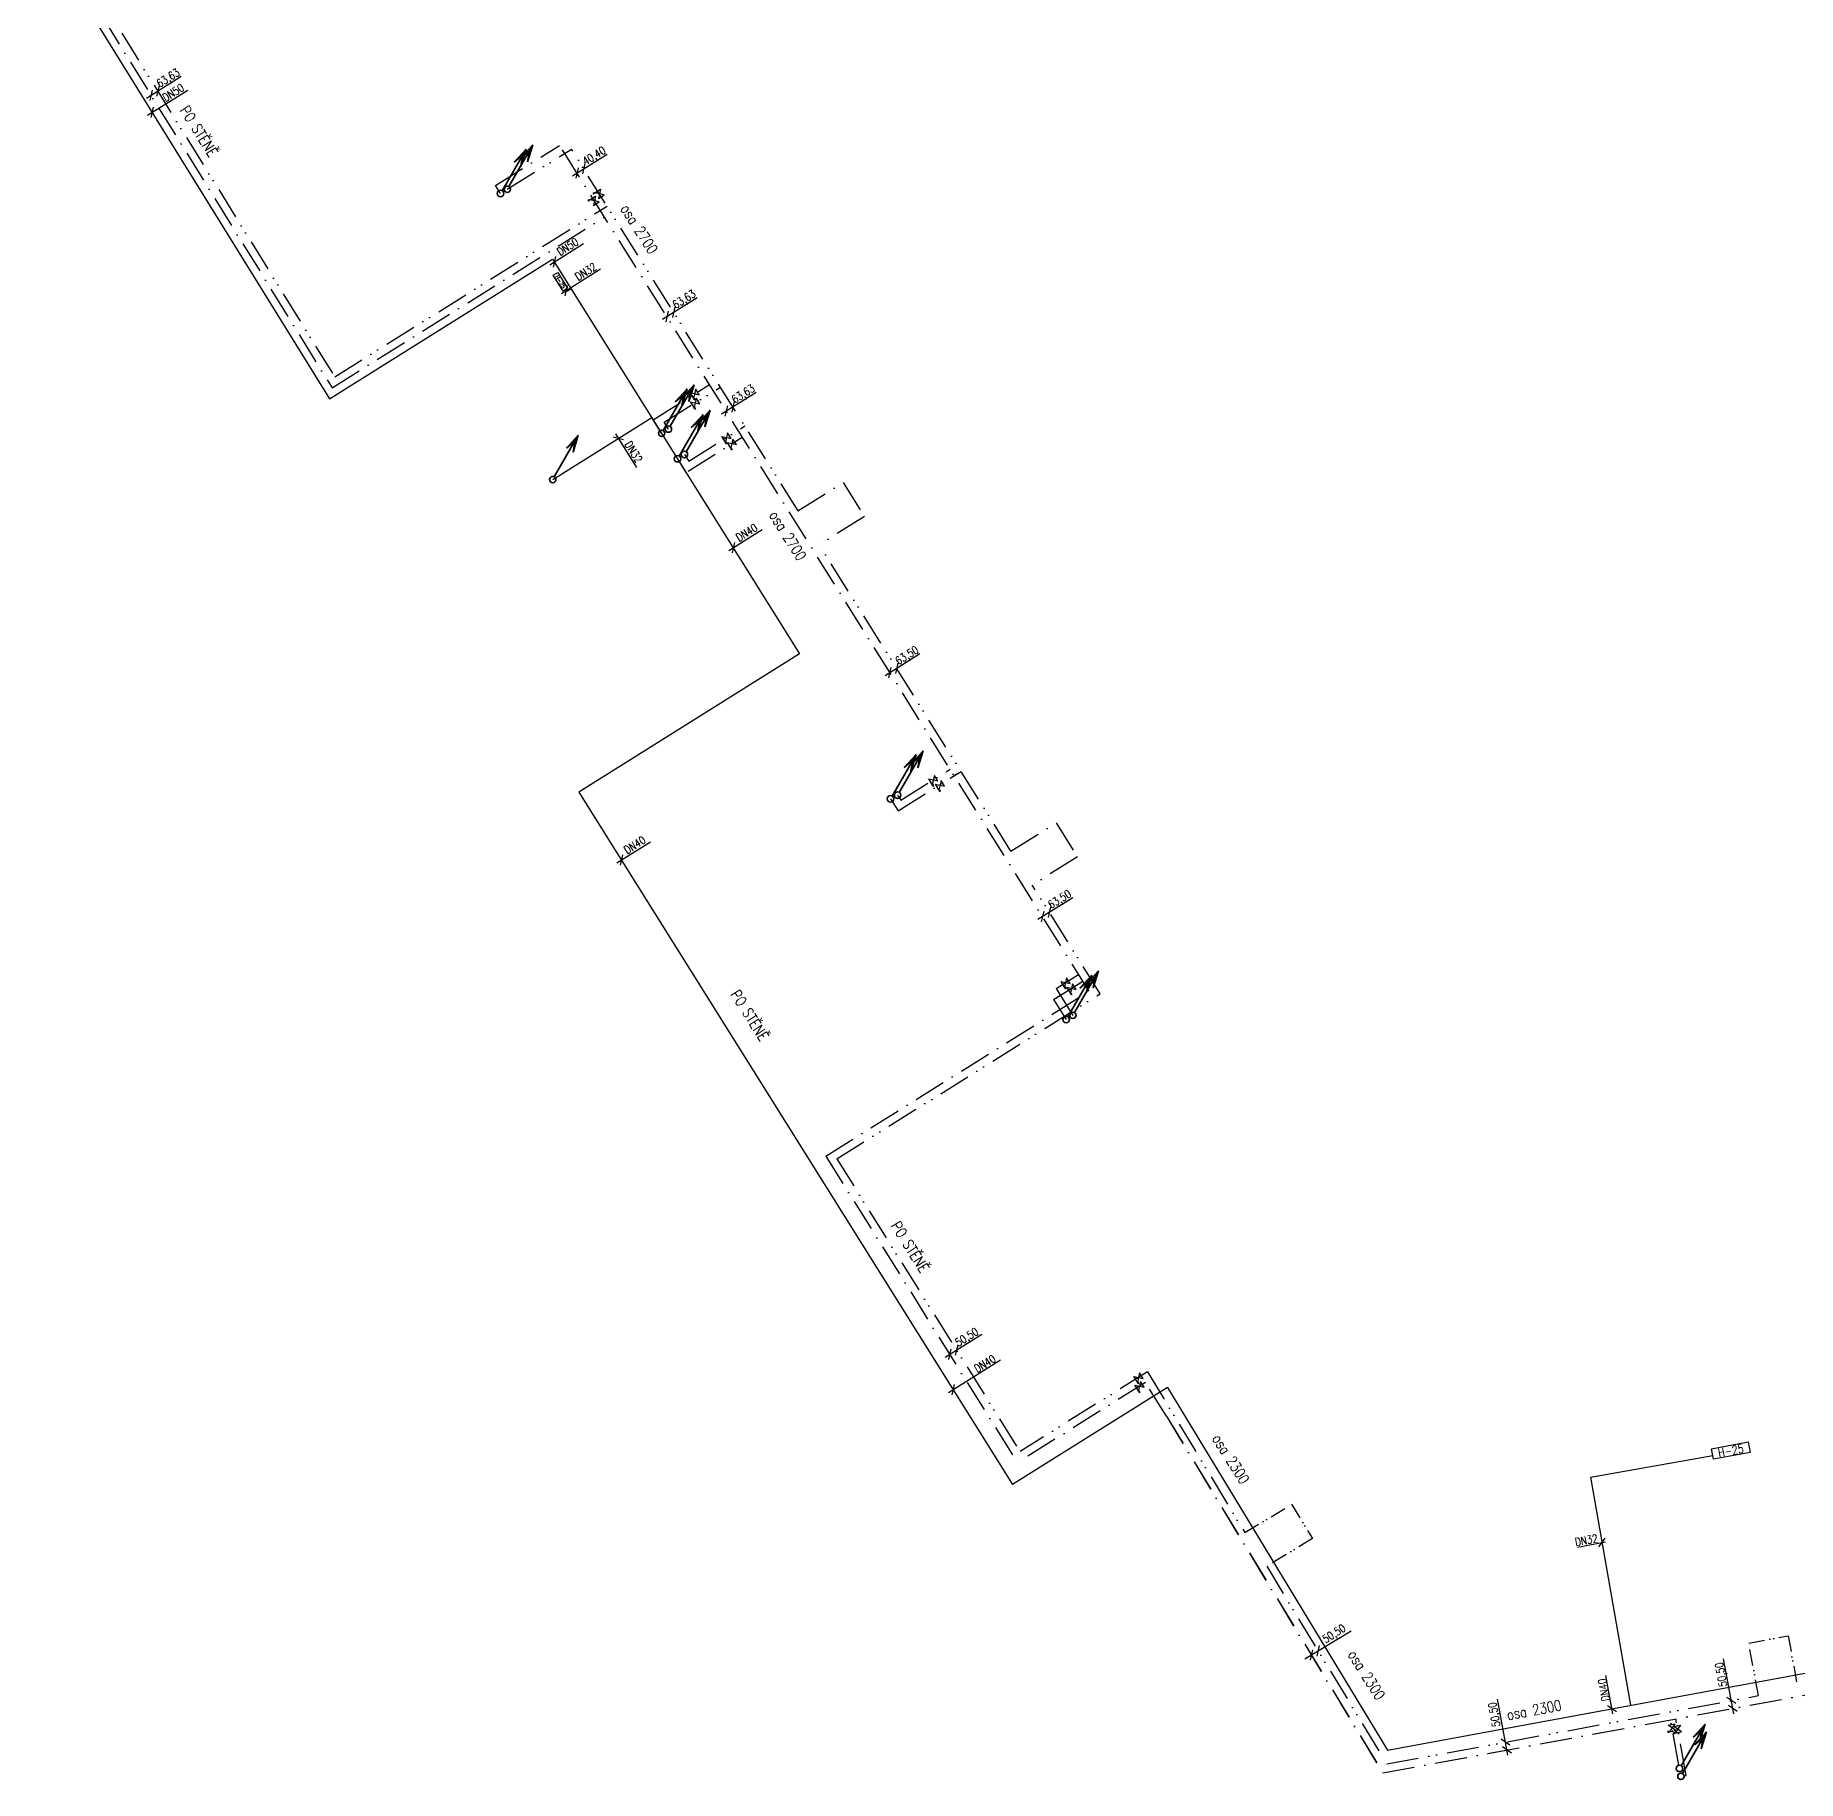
# Model space of a CAD drawing. Header units: millimetres. Extents: x -38754 to 301914, y 6036 to 85154.
# Drawn here: x -31727 to 1319, y 6036 to 38748 of the extents above; entities that cross this region are included whole.
import ezdxf
from ezdxf.enums import TextEntityAlignment as Align

# ---------------------------------------------------------------- set-up
doc = ezdxf.new("R2010")
doc.units = ezdxf.units.MM
doc.linetypes.add('STUDENA2', pattern=[10, 6, -2, 0, -2])
doc.linetypes.add('TEPLA2', pattern=[11.5, 6, -2, 0, -1.5, 0, -2])
for name, color, linetype in [('P1_V722_POZARNI', 5, 'HYDRANT'), ('ZT-V_TEPLA', 5, 'TEPLA2'), ('ZT_ARMAT', 5, 'Continuous'), ('ZT_HYDR', 5, 'Continuous'), ('ZT_V_STU', 5, 'STUDENA2'), ('ZT_VKOTY', 5, 'Continuous'), ('ZT_VPOPIS', 5, 'Continuous')]:
    doc.layers.add(name, color=color, linetype=linetype)
doc.layers.add('ZT_STOUP', color=5, linetype='Continuous', lineweight=35)
doc.styles.add('CARY', font='simplex.shx', dxfattribs={"height": 1.5})
doc.styles.add('POPIS_KANALIZACE', font='romans.shx', dxfattribs={"width": 0.8, "height": 400})
doc.styles.add('TECH100', font='SIMPLEX.shx', dxfattribs={"width": 0.8, "height": 200})
doc.linetypes.add('HYDRANT', pattern='A,8,-1.5,["H",CARY,S=1,R=0,X=0,Y=-0.7],-2.8', length=12.3)

# ---------------------------------------------------------------- blocks, each defined once
blk = doc.blocks.new('stoup')
at = {"layer": 'ZT_STOUP'}
for p, q in [((65972, -6610), (66723, -5311)), ((66723, -5311), (66349, -5717)), ((66349, -5717), (66618, -5493)), ((66723, -5311), (66558, -5837)), ((66558, -5837), (66618, -5493))]:
    blk.add_line(p, q, dxfattribs=at)
blk.add_circle((65922, -6696), 100, dxfattribs=at)
blk = doc.blocks.new('VENTIL-O')
at = {"layer": 'ZT_ARMAT'}
for p, q in [((-125, -125), (-125, 125)), ((125, 125), (-125, -125)), ((-125, 125), (125, -125)), ((125, -125), (125, 125)), ((89, -168), (161, -168)), ((125, -125), (125, -212))]:
    blk.add_line(p, q, dxfattribs=at)
for p in [(-125, 0), (125, 0)]:
    blk.add_point(p, dxfattribs=at)

msp = doc.modelspace()

# ---------------------------------------------------------------- linework, layer by layer
at = {"layer": 'P1_V722_POZARNI', "ltscale": 100}
for p, q in [((-31727, 40837), (-26209, 31932)), ((-26209, 31932), (-22027, 34551)), ((-22027, 34551), (-17396, 27157)), ((-21787, 33980), (-21764, 33943)), ((-21764, 33943), (-21679, 33996)), ((-22024, 30420), (-20168, 31583)), ((-17396, 27157), (-21536, 24564)), ((-21536, 24564), (-13406, 11585)), ((-10497, 13407), (-13406, 11585)), ((-10497, 13407), (-6371, 6611)), ((-2567, 11724), (-275, 12133)), ((-2567, 11724), (-1816, 7450)), ((-6371, 6611), (13022, 10180))]:
    msp.add_line(p, q, dxfattribs=at)
at = {"layer": 'ZT-V_TEPLA', "ltscale": 100}
for p, q in [((-31317, 40744), (-26113, 32346)), ((-22877, 35861), (-21673, 36616)), ((-22877, 35861), (-21846, 36508)), ((-18597, 31702), (-21675, 36615)), ((-18597, 31702), (-21675, 36615)), ((-26113, 32346), (-21005, 35546)), ((-19935, 31494), (-18881, 32155)), ((-19935, 31494), (-18933, 32122)), ((-19856, 31367), (-19935, 31494)), ((-19856, 31367), (-19935, 31494)), ((-19476, 30764), (-18421, 31425)), ((-17425, 29834), (-18595, 31703)), ((-17425, 29834), (-18595, 31703)), ((-19476, 30764), (-18550, 31344)), ((-19556, 30892), (-19476, 30764)), ((-19556, 30892), (-19476, 30764)), ((-17427, 29833), (-16580, 30364)), ((-17427, 29833), (-16580, 30364)), ((-16580, 30364), (-16182, 29728)), ((-16580, 30364), (-16182, 29728)), ((-16182, 29728), (-17029, 29198)), ((-16182, 29728), (-17029, 29198)), ((-13433, 23456), (-17027, 29198)), ((-13433, 23456), (-17027, 29198)), ((-15551, 24214), (-14370, 24953)), ((-15551, 24214), (-14449, 24904)), ((-15692, 24438), (-15551, 24214)), ((-15692, 24438), (-15551, 24214)), ((-13433, 23456), (-12585, 23987)), ((-13433, 23456), (-12585, 23987)), ((-12585, 23987), (-12187, 23351)), ((-12585, 23987), (-12187, 23351)), ((-12187, 23351), (-13034, 22821)), ((-12187, 23351), (-13034, 22821)), ((-11760, 20785), (-13034, 22821)), ((-11760, 20785), (-13034, 22821)), ((-12634, 20677), (-11957, 21101)), ((-12594, 20702), (-11957, 21101)), ((-16700, 17691), (-11760, 20785)), ((-16700, 17691), (-11760, 20785)), ((-12634, 20677), (-12399, 20300)), ((-16700, 17691), (-13263, 12205)), ((-16700, 17691), (-13263, 12205)), ((-10875, 13701), (-13263, 12205)), ((-10875, 13701), (-13263, 12205)), ((-10875, 13701), (-9047, 10686)), ((-10875, 13701), (-9047, 10686)), ((-8638, 10056), (-6388, 6350)), ((-8638, 10056), (-6388, 6350)), ((-6388, 6350), (581, 7632)), ((-6388, 6350), (581, 7632)), ((-910, 6325), (-1095, 7334)), ((-910, 6325), (-1094, 7324))]:
    msp.add_line(p, q, dxfattribs=at)
at = {"layer": 'ZT-V_TEPLA', "ltscale": 50}
for points in [[(-9047, 10686), (-8171, 11217), (-7782, 10576), (-8638, 10056)], [(-9047, 10686), (-8171, 11217), (-7782, 10576), (-8638, 10056)], [(581, 7632), (400, 8616), (1138, 8751), (1319, 7768)], [(581, 7632), (400, 8616), (1138, 8751), (1319, 7768)]]:
    msp.add_lwpolyline(points, dxfattribs=at)
at = {"layer": 'ZT_HYDR'}
for points in [[(-21931, 34303), (-21745, 34007), (-21830, 33954), (-22016, 34250)], [(-21931, 34303), (-21745, 34007), (-21830, 33954), (-22016, 34250)], [(-299, 12258), (390, 12385), (426, 12188), (-262, 12062)], [(-299, 12258), (390, 12385), (426, 12188), (-262, 12062)]]:
    msp.add_lwpolyline(points, close=True, dxfattribs=at)
at = {"layer": 'ZT_V_STU', "ltscale": 100}
for p, q in [((-31522, 40791), (-26161, 32139)), ((-23098, 35931), (-21895, 36684)), ((-11966, 20833), (-21895, 36684)), ((-23004, 35782), (-23098, 35931)), ((-26161, 32139), (-21055, 35343)), ((-20142, 31542), (-19088, 32203)), ((-19983, 31288), (-20142, 31542)), ((-19487, 30580), (-18471, 31217)), ((-19686, 30810), (-19527, 30556)), ((-15499, 24410), (-14571, 24991)), ((-15559, 24507), (-15499, 24410)), ((-16906, 17739), (-11966, 20833)), ((-12587, 20883), (-12164, 21148)), ((-12587, 20883), (-12272, 20380)), ((-16906, 17739), (-13311, 11998)), ((-10913, 13500), (-13311, 11998)), ((-10516, 12866), (-10913, 13500)), ((-10519, 12869), (-6463, 6183)), ((-10518, 12870), (-6461, 6184)), ((-6463, 6183), (18903, 10851)), ((-6461, 6184), (18903, 10851)), ((-773, 6136), (-968, 7195)), ((-813, 6129), (-773, 6136)), ((-813, 6129), (-773, 6136))]:
    msp.add_line(p, q, dxfattribs=at)
at = {"layer": 'ZT_VKOTY'}
for p, q in [((-29641, 37571), (-28990, 37979)), ((-29623, 37252), (-28866, 37720)), ((-29534, 37721), (-29578, 37527)), ((-29406, 37801), (-29451, 37606)), ((-29516, 37402), (-29561, 37207)), ((-21655, 36112), (-21004, 36520)), ((-21548, 36263), (-21593, 36068)), ((-21421, 36343), (-21465, 36148)), ((-22081, 34448), (-21451, 34843)), ((-21973, 34599), (-22018, 34404)), ((-21862, 33911), (-21127, 34371)), ((-21755, 34061), (-21799, 33866)), ((-19968, 33425), (-19317, 33832)), ((-19860, 33575), (-19905, 33380)), ((-19733, 33655), (-19778, 33460)), ((-18858, 31651), (-18208, 32059)), ((-18751, 31801), (-18796, 31607)), ((-18624, 31881), (-18669, 31686)), ((-20696, 31168), (-20891, 31213)), ((-20847, 31276), (-20452, 30646)), ((-18725, 29091), (-18095, 29485)), ((-18618, 29241), (-18663, 29047)), ((-15790, 26751), (-15139, 27159)), ((-15683, 26902), (-15728, 26707)), ((-15556, 26982), (-15601, 26787)), ((-20822, 23237), (-20193, 23631)), ((-20715, 23388), (-20760, 23193)), ((-12927, 22180), (-12276, 22587)), ((-12820, 22330), (-12864, 22135)), ((-12692, 22410), (-12737, 22215)), ((-14667, 13974), (-13981, 14404)), ((-14607, 13315), (-13630, 13927)), ((-14559, 14125), (-14604, 13930)), ((-14432, 14204), (-14477, 14010)), ((-14500, 13465), (-14545, 13270)), ((-2409, 10419), (-2295, 10584)), ((-2814, 10416), (-2283, 10514)), ((-7923, 8322), (-7054, 8848)), ((-7781, 8489), (-7825, 8294)), ((-7653, 8568), (-7698, 8373)), ((118, 7293), (-72, 8323)), ((-2147, 7288), (-2280, 8010)), ((-4115, 6514), (-4308, 7563)), ((-2082, 7329), (-2247, 7442)), ((155, 7482), (-10, 7595)), ((182, 7334), (17, 7448)), ((-4078, 6703), (-4242, 6816)), ((-4050, 6555), (-4215, 6669))]:
    msp.add_line(p, q, dxfattribs=at)

# ---------------------------------------------------------------- block references
at = {"layer": 'ZT_ARMAT'}
for p, xscale, yscale, zscale, rotation in [((-21243, 35643), -0.4999999999999998, 0.4999999999999998, 0.5, 302.0614172021088), ((-21149, 35775), -0.4999999999999998, 0.4999999999999998, 0.5, 302.0614172021088), ((-19364, 32030), -0.4999999999999999, 0.4999999999999999, 0.5, 32.05970019735141), ((-19364, 32030), -0.4999999999999999, 0.4999999999999999, 0.5, 32.05970019735141), ((-19353, 31859), -0.4999999999999999, 0.4999999999999999, 0.5, 32.05970019735141), ((-19353, 31859), -0.4999999999999999, 0.4999999999999999, 0.5, 32.05970019735141), ((-18768, 31208), -0.4999999999999999, 0.4999999999999999, 0.5, 32.05970019735141), ((-18768, 31208), -0.4999999999999999, 0.4999999999999999, 0.5, 32.05970019735141), ((-18665, 31095), -0.4999999999999999, 0.4999999999999999, 0.5, 32.05970019735141), ((-18665, 31095), -0.4999999999999999, 0.4999999999999999, 0.5, 32.05970019735141), ((-14889, 24792), -0.4999999999999999, 0.4999999999999999, 0.5, 32.05970019735141), ((-14889, 24792), -0.4999999999999999, 0.4999999999999999, 0.5, 32.05970019735141), ((-14764, 24693), -0.4999999999999999, 0.4999999999999999, 0.5, 32.05970019735141), ((-14764, 24693), -0.4999999999999999, 0.4999999999999999, 0.5, 32.05970019735141), ((-12409, 20995), -0.4999999999999999, 0.4999999999999999, 0.5, 32.05970019735141), ((-12297, 20887), -0.4999999999999999, 0.4999999999999999, 0.5, 32.05970019735141), ((-12297, 20887), -0.4999999999999999, 0.4999999999999999, 0.5, 32.05970019735141), ((-11044, 13595), -0.4999999999999998, 0.4999999999999998, 0.4999999999999999, 32.88634639332268), ((-11044, 13595), -0.4999999999999998, 0.4999999999999998, 0.4999999999999999, 32.88634639332268), ((-11024, 13431), -0.4999999999999998, 0.4999999999999998, 0.4999999999999999, 32.88634639332268), ((-11024, 13431), -0.4999999999999998, 0.4999999999999998, 0.4999999999999999, 32.88634639332268), ((-1039, 7028), 0.4999999999999997, 0.4999999999999997, 0.4999999999999997, 280.4276912089839), ((-933, 7003), 0.4999999999999998, 0.4999999999999998, 0.4999999999999998, 280.4276912089839)]:
    msp.add_blockref('VENTIL-O', p, dxfattribs=dict(at, xscale=xscale, yscale=yscale, zscale=zscale, rotation=rotation))
at = {"layer": 'ZT_STOUP', "extrusion": (0, 0, -1), "xscale": 0.6000000000000008, "yscale": 0.6000000000000008, "zscale": 0.6000000000000008, "rotation": 60.04449248320237}
for p in [(-354, 3598), (-354, 3598), (-227, 3519), (-227, 3519), (-3248, -975), (-3248, -975), (-3375, -896), (-3375, -896), (-3545, -1453), (-3545, -1453), (-3675, -1372), (-3675, -1372), (-1206, -1843), (-1206, -1843), (-7539, -7825), (-7539, -7825), (-7672, -7757), (-7672, -7757), (-10959, -11883), (-10832, -11963), (-22332, -25997), (-22359, -26145), (-22359, -26145)]:
    msp.add_blockref('stoup', p, dxfattribs=at)

# ---------------------------------------------------------------- texts
at = {"layer": 'ZT_HYDR', "style": 'TECH100', "width": 0.8}
for height, rotation, p in [(80, 302.0612, (-21880, 34129)), (160, 10.4271, (64, 12223))]:
    msp.add_text('H-25', height=height, rotation=rotation, dxfattribs=at).set_placement(p, align=Align.MIDDLE_CENTER)
at = {"layer": 'ZT_VKOTY', "style": 'POPIS_KANALIZACE', "width": 0.8}
for s, rotation, p in [('63,63', 32.0612, (-29393, 37763)), ('DN50', 32.0612, (-29281, 37497)), ('40,40', 32.0612, (-21407, 36304)), ('DN50', 32.0612, (-21886, 34608)), ('DN32', 32.0612, (-21546, 34141)), ('63,63', 32.0612, (-19720, 33616)), ('63,63', 32.0612, (-18611, 31843)), ('DN32', 302.0612, (-20687, 31081)), ('DN40', 32.0612, (-18530, 29251)), ('63,50', 32.0612, (-15542, 26943)), ('DN40', 32.0612, (-20628, 23397)), ('63,50', 32.0612, (-12679, 22371)), ('50,50', 32.0612, (-14419, 14166)), ('DN40', 32.0612, (-14063, 13677)), ('DN32', 10.4276, (-2841, 10432)), ('50,50', 32.0612, (-7533, 8610)), ('DN40', 100.4276, (-2203, 7542)), ('50,50', 100.4276, (-5, 7810)), ('50,50', 100.4276, (-4257, 7063))]:
    msp.add_text(s, height=150, rotation=rotation, dxfattribs=at).set_placement(p)
at = {"layer": 'ZT_VPOPIS', "style": 'POPIS_KANALIZACE', "width": 0.8}
for s, rotation, p in [('PO STĚNĚ', 302.2821, (-29027, 37345)), ('osa 2700', 302.2821, (-20765, 35499)), ('osa 2700', 302.2821, (-17979, 29754)), ('PO STĚNĚ', 302.2821, (-18699, 20777)), ('PO STĚNĚ', 302.2821, (-15691, 16437)), ('osa 2300', 302.2821, (-9672, 12449)), ('osa 2300', 302.2821, (-7127, 8403)), ('osa 2300', 10.4903, (-4117, 7170))]:
    msp.add_text(s, height=200, rotation=rotation, dxfattribs=at).set_placement(p)

doc.saveas('drawing.dxf')
